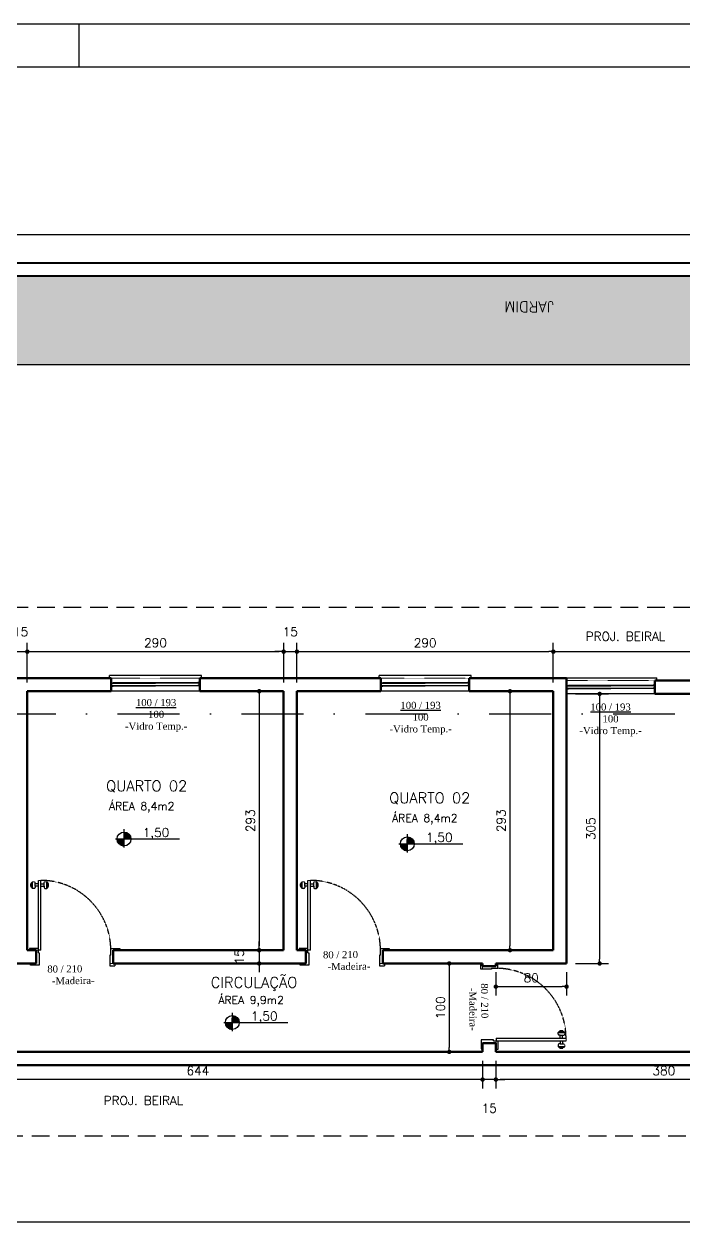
# Model space of a CAD drawing. Header units: inches. Extents: x 580771 to 691655, y 7719261 to 7829530.
# Drawn here: x 687869 to 688615, y 7727146 to 7728501 of the extents above; entities that cross this region are included whole.
import ezdxf

# ---------------------------------------------------------------- set-up
doc = ezdxf.new("R2010")
doc.units = ezdxf.units.IN
doc.header["$MEASUREMENT"] = 0
doc.header["$PDMODE"] = 2
for name, pattern in [('DASHDOTX2', [2, 1, -0.5, 0, -0.5]), ('DASHED2', [0.375, 0.25, -0.125]), ('HIDDEN', [0.375, 0.25, -0.125])]:
    doc.linetypes.add(name, pattern=pattern)
for name, color, linetype in [('02', 2, 'Continuous'), ('04', 4, 'Continuous'), ('ACESSORIOS', 2, 'Continuous'), ('COZINHA', 2, 'Continuous'), ('Hachuria - Moveis', 1, 'Continuous'), ('Layer1', 1, 'Continuous'), ('Layer3', 3, 'Continuous'), ('NIVEL', 2, 'Continuous'), ('P02', 2, 'Continuous'), ('Piso', 55, 'Continuous'), ('PORTAS', 3, 'Continuous'), ('Portas-Cotas', 2, 'Continuous'), ('Portas-Projeção', 55, 'HIDDEN')]:
    doc.layers.add(name, color=color, linetype=linetype)
for name, color, linetype, lineweight in [('Hachura', 1, 'Continuous', 9), ('Moveis', 1, 'Continuous', 9), ('Parede Baixa', 5, 'Continuous', 50), ('Parede Corte', 4, 'Continuous', 40), ('Portas - Janelas', 2, 'Continuous', 20), ('Projeção Janela', 15, 'HIDDEN', 9)]:
    doc.layers.add(name, color=color, linetype=linetype, lineweight=lineweight)
doc.styles.add('R80E50', font='romans.shx', dxfattribs={"height": 10})
doc.styles.add('ROMANS', font='romans', dxfattribs={"height": 0.2})
doc.styles.add('Valéria', font='romantic.ttf', dxfattribs={"height": 10})
doc.dimstyles.new('ARQ50', dxfattribs={"dimscale": 50, "dimtxt": 10, "dimasz": 0.1, "dimexe": 0.2, "dimexo": 0.2, "dimgap": 0.1, "dimtad": 1, "dimdec": 0, "dimzin": 12, "dimdsep": 46, "dimtxsty": 'R80E50', "dimblk1": 'DOT', "dimblk2": 'DOT', "dimsah": 1, "dimcen": 0.4, "dimclrd": 15, "dimclre": 15, "dimclrt": 3, "dimadec": 0, "dimazin": 0, "dimtfac": 1, "dimtdec": 0, "dimtmove": 2, "dimatfit": 3, "dimldrblk": 'DOT', "dimfxl": 0.2, "dimtolj": 1, "dimtzin": 12, "dimarcsym": 0})

# ---------------------------------------------------------------- blocks, each defined once
blk = doc.blocks.new('A0')
at = {"color": 0}
blk.add_lwpolyline([(2.5, 1), (2.5, 83.1), (117.9, 83.1), (117.9, 1)], close=True, dxfattribs=at)
at = {"layer": 'P02'}
blk.add_lwpolyline([(0, 0), (0, 84.1), (118.9, 84.1), (118.9, 0)], close=True, dxfattribs=at)
blk.add_lwpolyline([(44.9, 84.1), (44.9, 83.1)], dxfattribs=at)
blk = doc.blocks.new('_DOT')
at = {"color": 0, "linetype": 'ByBlock'}
blk.add_line((-0.5, 0), (-1, 0), dxfattribs=at)
at = {"color": 0, "linetype": 'ByBlock', "const_width": 0.5}
blk.add_lwpolyline([(-0.25, 0, 1), (0.25, 0, 1)], format="xyb", close=True, dxfattribs=at)
blk = doc.blocks.new('*D136')
at = {"layer": 'Defpoints', "color": 0, "transparency": 16777216}
for p in [(687873.1, 7727791), (687858.1, 7727746.2), (687873.1, 7727746.2)]:
    blk.add_point(p, dxfattribs=at)
at = {"layer": 'NIVEL', "color": 15, "lineweight": -2, "transparency": 16777216}
for p, q in [((687858.1, 7727756.2), (687858.1, 7727801)), ((687873.1, 7727756.2), (687873.1, 7727801)), ((687853.1, 7727791), (687848.1, 7727791)), ((687858.1, 7727791), (687873.1, 7727791)), ((687878.1, 7727791), (687883.1, 7727791))]:
    blk.add_line(p, q, dxfattribs=at)
at = {"layer": 'NIVEL', "color": 15, "lineweight": -2, "transparency": 16777216, "xscale": 5, "yscale": 5, "zscale": 5}
blk.add_blockref('_DOT', (687858.1, 7727791), dxfattribs=at)
at = {"layer": 'NIVEL', "color": 15, "lineweight": -2, "transparency": 16777216, "xscale": 5, "yscale": 5, "zscale": 5, "rotation": 180}
blk.add_blockref('_DOT', (687873.1, 7727791), dxfattribs=at)
at = {"layer": 'NIVEL', "color": 3, "transparency": 16777216, "insert": (687865.6, 7727813.5), "char_height": 10, "attachment_point": 5, "style": 'R80E50'}
blk.add_mtext('\\A1;15', dxfattribs=at)
blk = doc.blocks.new('*D137')
at = {"layer": 'Defpoints', "color": 0, "transparency": 16777216}
for p in [(688163.1, 7727791), (687873.1, 7727746.2), (688163.1, 7727746.2)]:
    blk.add_point(p, dxfattribs=at)
at = {"layer": 'NIVEL', "color": 15, "lineweight": -2, "transparency": 16777216}
for p, q in [((687873.1, 7727756.2), (687873.1, 7727801)), ((688163.1, 7727756.2), (688163.1, 7727801)), ((687878.1, 7727791), (688158.1, 7727791))]:
    blk.add_line(p, q, dxfattribs=at)
at = {"layer": 'NIVEL', "color": 15, "lineweight": -2, "transparency": 16777216, "xscale": 5, "yscale": 5, "zscale": 5, "rotation": 180}
blk.add_blockref('_DOT', (687873.1, 7727791), dxfattribs=at)
at = {"layer": 'NIVEL', "color": 15, "lineweight": -2, "transparency": 16777216, "xscale": 5, "yscale": 5, "zscale": 5}
blk.add_blockref('_DOT', (688163.1, 7727791), dxfattribs=at)
at = {"layer": 'NIVEL', "color": 3, "transparency": 16777216, "insert": (688018.1, 7727801), "char_height": 10, "attachment_point": 5, "style": 'R80E50'}
blk.add_mtext('\\A1;290', dxfattribs=at)
blk = doc.blocks.new('*D138')
at = {"layer": 'Defpoints', "color": 0, "transparency": 16777216}
for p in [(688178.1, 7727791), (688163.1, 7727746.2), (688178.1, 7727746.2)]:
    blk.add_point(p, dxfattribs=at)
at = {"layer": 'NIVEL', "color": 15, "lineweight": -2, "transparency": 16777216}
for p, q in [((688163.1, 7727756.2), (688163.1, 7727801)), ((688178.1, 7727756.2), (688178.1, 7727801)), ((688158.1, 7727791), (688153.1, 7727791)), ((688163.1, 7727791), (688178.1, 7727791)), ((688183.1, 7727791), (688188.1, 7727791))]:
    blk.add_line(p, q, dxfattribs=at)
at = {"layer": 'NIVEL', "color": 15, "lineweight": -2, "transparency": 16777216, "xscale": 5, "yscale": 5, "zscale": 5}
blk.add_blockref('_DOT', (688163.1, 7727791), dxfattribs=at)
at = {"layer": 'NIVEL', "color": 15, "lineweight": -2, "transparency": 16777216, "xscale": 5, "yscale": 5, "zscale": 5, "rotation": 180}
blk.add_blockref('_DOT', (688178.1, 7727791), dxfattribs=at)
at = {"layer": 'NIVEL', "color": 3, "transparency": 16777216, "insert": (688170.6, 7727813.5), "char_height": 10, "attachment_point": 5, "style": 'R80E50'}
blk.add_mtext('\\A1;15', dxfattribs=at)
blk = doc.blocks.new('*D139')
at = {"layer": 'Defpoints', "color": 0, "transparency": 16777216}
for p in [(688468.1, 7727791), (688178.1, 7727746.2), (688468.1, 7727746.2)]:
    blk.add_point(p, dxfattribs=at)
at = {"layer": 'NIVEL', "color": 15, "lineweight": -2, "transparency": 16777216}
for p, q in [((688178.1, 7727756.2), (688178.1, 7727801)), ((688468.1, 7727756.2), (688468.1, 7727801)), ((688183.1, 7727791), (688463.1, 7727791))]:
    blk.add_line(p, q, dxfattribs=at)
at = {"layer": 'NIVEL', "color": 15, "lineweight": -2, "transparency": 16777216, "xscale": 5, "yscale": 5, "zscale": 5, "rotation": 180}
blk.add_blockref('_DOT', (688178.1, 7727791), dxfattribs=at)
at = {"layer": 'NIVEL', "color": 15, "lineweight": -2, "transparency": 16777216, "xscale": 5, "yscale": 5, "zscale": 5}
blk.add_blockref('_DOT', (688468.1, 7727791), dxfattribs=at)
at = {"layer": 'NIVEL', "color": 3, "transparency": 16777216, "insert": (688323.1, 7727801), "char_height": 10, "attachment_point": 5, "style": 'R80E50'}
blk.add_mtext('\\A1;290', dxfattribs=at)
blk = doc.blocks.new('*D140')
at = {"layer": 'Defpoints', "color": 0, "transparency": 16777216}
for p in [(688838.1, 7727791), (688468.1, 7727746.2), (688838.1, 7727743.2)]:
    blk.add_point(p, dxfattribs=at)
at = {"layer": 'NIVEL', "color": 15, "lineweight": -2, "transparency": 16777216}
for p, q in [((688468.1, 7727756.2), (688468.1, 7727801)), ((688838.1, 7727753.2), (688838.1, 7727801)), ((688473.1, 7727791), (688833.1, 7727791))]:
    blk.add_line(p, q, dxfattribs=at)
at = {"layer": 'NIVEL', "color": 15, "lineweight": -2, "transparency": 16777216, "xscale": 5, "yscale": 5, "zscale": 5, "rotation": 180}
blk.add_blockref('_DOT', (688468.1, 7727791), dxfattribs=at)
at = {"layer": 'NIVEL', "color": 15, "lineweight": -2, "transparency": 16777216, "xscale": 5, "yscale": 5, "zscale": 5}
blk.add_blockref('_DOT', (688838.1, 7727791), dxfattribs=at)
at = {"layer": 'NIVEL', "color": 3, "transparency": 16777216, "insert": (688653.1, 7727801), "char_height": 10, "attachment_point": 5, "style": 'R80E50'}
blk.add_mtext('\\A1;370', dxfattribs=at)
blk = doc.blocks.new('*D153')
at = {"layer": 'Defpoints', "color": 0, "transparency": 16777216}
for p in [(688403.1, 7727338.2), (688783.1, 7727338.2), (688403.1, 7727306.9)]:
    blk.add_point(p, dxfattribs=at)
at = {"layer": 'NIVEL', "color": 15, "lineweight": -2, "transparency": 16777216}
for p, q in [((688403.1, 7727328.2), (688403.1, 7727296.9)), ((688783.1, 7727328.2), (688783.1, 7727296.9)), ((688778.1, 7727306.9), (688408.1, 7727306.9))]:
    blk.add_line(p, q, dxfattribs=at)
at = {"layer": 'NIVEL', "color": 15, "lineweight": -2, "transparency": 16777216, "xscale": 5, "yscale": 5, "zscale": 5, "rotation": 180}
blk.add_blockref('_DOT', (688403.1, 7727306.9), dxfattribs=at)
at = {"layer": 'NIVEL', "color": 15, "lineweight": -2, "transparency": 16777216, "xscale": 5, "yscale": 5, "zscale": 5}
blk.add_blockref('_DOT', (688783.1, 7727306.9), dxfattribs=at)
at = {"layer": 'NIVEL', "color": 3, "transparency": 16777216, "insert": (688593.1, 7727316.9), "char_height": 10, "attachment_point": 5, "style": 'R80E50'}
blk.add_mtext('\\A1;380', dxfattribs=at)
blk = doc.blocks.new('*D154')
at = {"layer": 'Defpoints', "color": 0, "transparency": 16777216}
for p in [(688388.1, 7727338.2), (688403.1, 7727338.2), (688388.1, 7727306.9)]:
    blk.add_point(p, dxfattribs=at)
at = {"layer": 'NIVEL', "color": 15, "lineweight": -2, "transparency": 16777216}
for p, q in [((688388.1, 7727328.2), (688388.1, 7727296.9)), ((688403.1, 7727328.2), (688403.1, 7727296.9)), ((688383.1, 7727306.9), (688378.1, 7727306.9)), ((688403.1, 7727306.9), (688388.1, 7727306.9)), ((688408.1, 7727306.9), (688413.1, 7727306.9))]:
    blk.add_line(p, q, dxfattribs=at)
at = {"layer": 'NIVEL', "color": 15, "lineweight": -2, "transparency": 16777216, "xscale": 5, "yscale": 5, "zscale": 5}
blk.add_blockref('_DOT', (688388.1, 7727306.9), dxfattribs=at)
at = {"layer": 'NIVEL', "color": 15, "lineweight": -2, "transparency": 16777216, "xscale": 5, "yscale": 5, "zscale": 5, "rotation": 180}
blk.add_blockref('_DOT', (688403.1, 7727306.9), dxfattribs=at)
at = {"layer": 'NIVEL', "color": 3, "transparency": 16777216, "insert": (688395.6, 7727274.4), "char_height": 10, "attachment_point": 5, "style": 'R80E50'}
blk.add_mtext('\\A1;15', dxfattribs=at)
blk = doc.blocks.new('*D155')
at = {"layer": 'Defpoints', "color": 0, "transparency": 16777216}
for p in [(687744.1, 7727338.2), (688388.1, 7727338.2), (687744.1, 7727306.9)]:
    blk.add_point(p, dxfattribs=at)
at = {"layer": 'NIVEL', "color": 15, "lineweight": -2, "transparency": 16777216}
for p, q in [((687744.1, 7727328.2), (687744.1, 7727296.9)), ((688388.1, 7727328.2), (688388.1, 7727296.9)), ((688383.1, 7727306.9), (687749.1, 7727306.9))]:
    blk.add_line(p, q, dxfattribs=at)
at = {"layer": 'NIVEL', "color": 15, "lineweight": -2, "transparency": 16777216, "xscale": 5, "yscale": 5, "zscale": 5, "rotation": 180}
blk.add_blockref('_DOT', (687744.1, 7727306.9), dxfattribs=at)
at = {"layer": 'NIVEL', "color": 15, "lineweight": -2, "transparency": 16777216, "xscale": 5, "yscale": 5, "zscale": 5}
blk.add_blockref('_DOT', (688388.1, 7727306.9), dxfattribs=at)
at = {"layer": 'NIVEL', "color": 3, "transparency": 16777216, "insert": (688066.1, 7727316.9), "char_height": 10, "attachment_point": 5, "style": 'R80E50'}
blk.add_mtext('\\A1;644', dxfattribs=at)
blk = doc.blocks.new('*D179')
at = {"layer": 'Defpoints', "color": 0, "transparency": 16777216}
for p in [(688163.1, 7727746.2), (688135.4, 7727453.2), (688135.4, 7727453.2)]:
    blk.add_point(p, dxfattribs=at)
at = {"layer": 'NIVEL', "color": 15, "lineweight": -2, "transparency": 16777216}
for p, q in [((688153.1, 7727746.2), (688125.4, 7727746.2)), ((688135.4, 7727741.2), (688135.4, 7727458.2)), ((688145.4, 7727453.2), (688145.4, 7727453.2))]:
    blk.add_line(p, q, dxfattribs=at)
at = {"layer": 'NIVEL', "color": 15, "lineweight": -2, "transparency": 16777216, "xscale": 5, "yscale": 5, "zscale": 5}
for p, rotation in [((688135.4, 7727746.2), 90), ((688135.4, 7727453.2), 270)]:
    blk.add_blockref('_DOT', p, dxfattribs=dict(at, rotation=rotation))
at = {"layer": 'NIVEL', "color": 3, "transparency": 16777216, "insert": (688125.4, 7727599.7), "char_height": 10, "attachment_point": 5, "rotation": 90, "style": 'R80E50'}
blk.add_mtext('\\A1;293', dxfattribs=at)
blk = doc.blocks.new('*D180')
at = {"layer": 'Defpoints', "color": 0, "transparency": 16777216}
for p in [(688163.1, 7727453.2), (688135.4, 7727438.2), (688188.1, 7727438.2)]:
    blk.add_point(p, dxfattribs=at)
at = {"layer": 'NIVEL', "color": 15, "lineweight": -2, "transparency": 16777216}
for p, q in [((688153.1, 7727453.2), (688125.4, 7727453.2)), ((688135.4, 7727458.2), (688135.4, 7727463.2)), ((688135.4, 7727453.2), (688135.4, 7727438.2)), ((688178.1, 7727438.2), (688125.4, 7727438.2)), ((688135.4, 7727433.2), (688135.4, 7727428.2))]:
    blk.add_line(p, q, dxfattribs=at)
at = {"layer": 'NIVEL', "color": 15, "lineweight": -2, "transparency": 16777216, "xscale": 5, "yscale": 5, "zscale": 5}
for p, rotation in [((688135.4, 7727453.2), 270), ((688135.4, 7727438.2), 90)]:
    blk.add_blockref('_DOT', p, dxfattribs=dict(at, rotation=rotation))
at = {"layer": 'NIVEL', "color": 3, "transparency": 16777216, "insert": (688112.9, 7727445.7), "char_height": 10, "attachment_point": 5, "rotation": 90, "style": 'R80E50'}
blk.add_mtext('\\A1;15', dxfattribs=at)
blk = doc.blocks.new('*D182')
at = {"layer": 'Defpoints', "color": 0, "transparency": 16777216}
for p in [(688468.1, 7727746.2), (688419.1, 7727453.2), (688468.1, 7727453.2)]:
    blk.add_point(p, dxfattribs=at)
at = {"layer": 'NIVEL', "color": 15, "lineweight": -2, "transparency": 16777216}
for p, q in [((688458.1, 7727746.2), (688409.1, 7727746.2)), ((688419.1, 7727741.2), (688419.1, 7727458.2)), ((688458.1, 7727453.2), (688409.1, 7727453.2))]:
    blk.add_line(p, q, dxfattribs=at)
at = {"layer": 'NIVEL', "color": 15, "lineweight": -2, "transparency": 16777216, "xscale": 5, "yscale": 5, "zscale": 5}
for p, rotation in [((688419.1, 7727746.2), 90), ((688419.1, 7727453.2), 270)]:
    blk.add_blockref('_DOT', p, dxfattribs=dict(at, rotation=rotation))
at = {"layer": 'NIVEL', "color": 3, "transparency": 16777216, "insert": (688409.1, 7727599.7), "char_height": 10, "attachment_point": 5, "rotation": 90, "style": 'R80E50'}
blk.add_mtext('\\A1;293', dxfattribs=at)
blk = doc.blocks.new('*D183')
at = {"layer": 'Defpoints', "color": 0, "transparency": 16777216}
for p in [(688388.1, 7727438.2), (688350.4, 7727338.2), (688388.1, 7727338.2)]:
    blk.add_point(p, dxfattribs=at)
at = {"layer": 'NIVEL', "color": 15, "lineweight": -2, "transparency": 16777216}
for p, q in [((688378.1, 7727438.2), (688340.4, 7727438.2)), ((688350.4, 7727433.2), (688350.4, 7727343.2)), ((688378.1, 7727338.2), (688340.4, 7727338.2))]:
    blk.add_line(p, q, dxfattribs=at)
at = {"layer": 'NIVEL', "color": 15, "lineweight": -2, "transparency": 16777216, "xscale": 5, "yscale": 5, "zscale": 5}
for p, rotation in [((688350.4, 7727438.2), 90), ((688350.4, 7727338.2), 270)]:
    blk.add_blockref('_DOT', p, dxfattribs=dict(at, rotation=rotation))
at = {"layer": 'NIVEL', "color": 3, "transparency": 16777216, "insert": (688340.4, 7727388.2), "char_height": 10, "attachment_point": 5, "rotation": 90, "style": 'R80E50'}
blk.add_mtext('\\A1;100', dxfattribs=at)
blk = doc.blocks.new('*D184')
at = {"layer": 'Defpoints', "color": 0, "transparency": 16777216}
for p in [(688403.1, 7727438.2), (688483.1, 7727438.2), (688483.1, 7727412)]:
    blk.add_point(p, dxfattribs=at)
at = {"layer": 'NIVEL', "color": 15, "lineweight": -2, "transparency": 16777216}
for p, q in [((688403.1, 7727428.2), (688403.1, 7727402)), ((688483.1, 7727428.2), (688483.1, 7727402)), ((688408.1, 7727412), (688478.1, 7727412))]:
    blk.add_line(p, q, dxfattribs=at)
at = {"layer": 'NIVEL', "color": 15, "lineweight": -2, "transparency": 16777216, "xscale": 5, "yscale": 5, "zscale": 5, "rotation": 180}
blk.add_blockref('_DOT', (688403.1, 7727412), dxfattribs=at)
at = {"layer": 'NIVEL', "color": 15, "lineweight": -2, "transparency": 16777216, "xscale": 5, "yscale": 5, "zscale": 5}
blk.add_blockref('_DOT', (688483.1, 7727412), dxfattribs=at)
at = {"layer": 'NIVEL', "color": 3, "transparency": 16777216, "insert": (688443.1, 7727422), "char_height": 10, "attachment_point": 5, "style": 'R80E50'}
blk.add_mtext('\\A1;80', dxfattribs=at)
blk = doc.blocks.new('*D185')
at = {"layer": 'Defpoints', "color": 0, "transparency": 16777216}
for p in [(688483.1, 7727743.2), (688483.1, 7727438.2), (688520.5, 7727438.2)]:
    blk.add_point(p, dxfattribs=at)
at = {"layer": 'NIVEL', "color": 15, "lineweight": -2, "transparency": 16777216}
for p, q in [((688493.1, 7727743.2), (688530.5, 7727743.2)), ((688520.5, 7727738.2), (688520.5, 7727443.2)), ((688493.1, 7727438.2), (688530.5, 7727438.2))]:
    blk.add_line(p, q, dxfattribs=at)
at = {"layer": 'NIVEL', "color": 15, "lineweight": -2, "transparency": 16777216, "xscale": 5, "yscale": 5, "zscale": 5}
for p, rotation in [((688520.5, 7727743.2), 90), ((688520.5, 7727438.2), 270)]:
    blk.add_blockref('_DOT', p, dxfattribs=dict(at, rotation=rotation))
at = {"layer": 'NIVEL', "color": 3, "transparency": 16777216, "insert": (688510.5, 7727590.7), "char_height": 10, "attachment_point": 5, "rotation": 90, "style": 'R80E50'}
blk.add_mtext('\\A1;305', dxfattribs=at)
blk = doc.blocks.new('*D212')
at = {"layer": 'Defpoints', "color": 0, "transparency": 16777216}
for p in [(689193.1, 7728263), (686193.1, 7728230.7), (689193.1, 7728230.7)]:
    blk.add_point(p, dxfattribs=at)
at = {"layer": 'NIVEL', "color": 15, "lineweight": -2, "transparency": 16777216}
for p, q in [((686193.1, 7728240.7), (686193.1, 7728273)), ((689193.1, 7728240.7), (689193.1, 7728273)), ((686198.1, 7728263), (689188.1, 7728263))]:
    blk.add_line(p, q, dxfattribs=at)
at = {"layer": 'NIVEL', "color": 15, "lineweight": -2, "transparency": 16777216, "xscale": 5, "yscale": 5, "zscale": 5, "rotation": 180}
blk.add_blockref('_DOT', (686193.1, 7728263), dxfattribs=at)
at = {"layer": 'NIVEL', "color": 15, "lineweight": -2, "transparency": 16777216, "xscale": 5, "yscale": 5, "zscale": 5}
blk.add_blockref('_DOT', (689193.1, 7728263), dxfattribs=at)
at = {"layer": 'NIVEL', "color": 3, "transparency": 16777216, "insert": (687693.1, 7728273), "char_height": 10, "attachment_point": 5, "style": 'R80E50'}
blk.add_mtext('\\A1;3000', dxfattribs=at)
blk = doc.blocks.new('*X220')
at = {"color": 0}
for p, q in [((-1695, 3880), (-1692, 3880)), ((-1692, 3876), (-1692, 3880.7)), ((-1691, 3876), (-1691, 3880.7)), ((-1690, 3876), (-1690, 3880.7)), ((-1689, 3876), (-1689, 3880.7)), ((-1688, 3876), (-1688, 3880.7)), ((-1687, 3876), (-1687, 3880.7)), ((-1686, 3876), (-1686, 3880.7)), ((-1686, 3880), (-1683, 3880)), ((-1683, 3892), (-1680, 3892)), ((-1683, 3891), (-1680, 3891)), ((-1683, 3890), (-1680, 3890)), ((-1683, 3889), (-1680, 3889)), ((-1683, 3882), (-1683, 3888)), ((-1683, 3888), (-1680, 3888)), ((-1683, 3882), (-1680, 3882)), ((-1683, 3881), (-1680, 3881)), ((-1682, 3882), (-1682, 3888)), ((-1681, 3882), (-1681, 3888)), ((-1680, 3888), (-1680, 3892.3)), ((-1680, 3882), (-1680, 3888)), ((-1680, 3888), (-1674, 3888)), ((-1680, 3887), (-1674, 3887)), ((-1680, 3886), (-1674, 3886)), ((-1680, 3885), (-1674, 3885)), ((-1680, 3884), (-1674, 3884)), ((-1680, 3883), (-1674, 3883)), ((-1680, 3880.7), (-1680, 3882)), ((-1680, 3882), (-1674, 3882)), ((-1679, 3888), (-1679, 3892)), ((-1679, 3880.7), (-1679, 3882)), ((-1678, 3888), (-1678, 3891.6)), ((-1678, 3880.7), (-1678, 3882)), ((-1677, 3888), (-1677, 3891.1)), ((-1677, 3880.7), (-1677, 3882)), ((-1676, 3888), (-1676, 3890.4)), ((-1676, 3880.7), (-1676, 3882)), ((-1675, 3888), (-1675, 3889.6)), ((-1675, 3880.7), (-1675, 3882)), ((-1674, 3888), (-1674, 3888.6)), ((-1674, 3882), (-1674, 3888)), ((-1674, 3888), (-1673.5, 3888)), ((-1674, 3880.7), (-1674, 3882)), ((-1674, 3882), (-1671.1, 3882)), ((-1674, 3881), (-1671.1, 3881)), ((-1673, 3882), (-1673, 3887.2)), ((-1672, 3882), (-1672, 3885.4)), ((-1694.9, 3879), (-1692, 3879)), ((-1694.7, 3878), (-1692, 3878)), ((-1694.5, 3877), (-1692, 3877)), ((-1694.1, 3876), (-1692, 3876)), ((-1694, 3875.8), (-1694, 3876)), ((-1693, 3874), (-1693, 3876)), ((-1692, 3872.7), (-1692, 3876)), ((-1692, 3876), (-1686, 3876)), ((-1692, 3875), (-1686, 3875)), ((-1692, 3874), (-1686, 3874)), ((-1692, 3873), (-1686, 3873)), ((-1691.3, 3872), (-1686, 3872)), ((-1690.1, 3871), (-1686, 3871)), ((-1688.5, 3870), (-1686, 3870)), ((-1688, 3869.8), (-1688, 3870)), ((-1687, 3869.4), (-1687, 3870)), ((-1686, 3879), (-1683, 3879)), ((-1686, 3878), (-1683, 3878)), ((-1686, 3877), (-1683, 3877)), ((-1686, 3870), (-1686, 3876)), ((-1686, 3876), (-1683, 3876)), ((-1686, 3869.1), (-1686, 3870)), ((-1686, 3870), (-1683, 3870)), ((-1685.8, 3869), (-1683, 3869)), ((-1685, 3870), (-1685, 3876)), ((-1684, 3870), (-1684, 3876))]:
    blk.add_line(p, q, dxfattribs=at)
blk = doc.blocks.new('*X221')
at = {"color": 0}
for p, q in [((-1695, 3880), (-1692, 3880)), ((-1692, 3876), (-1692, 3880.7)), ((-1691, 3876), (-1691, 3880.7)), ((-1690, 3876), (-1690, 3880.7)), ((-1689, 3876), (-1689, 3880.7)), ((-1688, 3876), (-1688, 3880.7)), ((-1687, 3876), (-1687, 3880.7)), ((-1686, 3876), (-1686, 3880.7)), ((-1686, 3880), (-1683, 3880)), ((-1683, 3892), (-1680, 3892)), ((-1683, 3891), (-1680, 3891)), ((-1683, 3890), (-1680, 3890)), ((-1683, 3889), (-1680, 3889)), ((-1683, 3882), (-1683, 3888)), ((-1683, 3888), (-1680, 3888)), ((-1683, 3882), (-1680, 3882)), ((-1683, 3881), (-1680, 3881)), ((-1682, 3882), (-1682, 3888)), ((-1681, 3882), (-1681, 3888)), ((-1680, 3888), (-1680, 3892.3)), ((-1680, 3882), (-1680, 3888)), ((-1680, 3888), (-1674, 3888)), ((-1680, 3887), (-1674, 3887)), ((-1680, 3886), (-1674, 3886)), ((-1680, 3885), (-1674, 3885)), ((-1680, 3884), (-1674, 3884)), ((-1680, 3883), (-1674, 3883)), ((-1680, 3880.7), (-1680, 3882)), ((-1680, 3882), (-1674, 3882)), ((-1679, 3888), (-1679, 3892)), ((-1679, 3880.7), (-1679, 3882)), ((-1678, 3888), (-1678, 3891.6)), ((-1678, 3880.7), (-1678, 3882)), ((-1677, 3888), (-1677, 3891.1)), ((-1677, 3880.7), (-1677, 3882)), ((-1676, 3888), (-1676, 3890.4)), ((-1676, 3880.7), (-1676, 3882)), ((-1675, 3888), (-1675, 3889.6)), ((-1675, 3880.7), (-1675, 3882)), ((-1674, 3888), (-1674, 3888.6)), ((-1674, 3882), (-1674, 3888)), ((-1674, 3888), (-1673.5, 3888)), ((-1674, 3880.7), (-1674, 3882)), ((-1674, 3882), (-1671.1, 3882)), ((-1674, 3881), (-1671.1, 3881)), ((-1673, 3882), (-1673, 3887.2)), ((-1672, 3882), (-1672, 3885.4)), ((-1694.9, 3879), (-1692, 3879)), ((-1694.7, 3878), (-1692, 3878)), ((-1694.5, 3877), (-1692, 3877)), ((-1694.1, 3876), (-1692, 3876)), ((-1694, 3875.8), (-1694, 3876)), ((-1693, 3874), (-1693, 3876)), ((-1692, 3872.7), (-1692, 3876)), ((-1692, 3876), (-1686, 3876)), ((-1692, 3875), (-1686, 3875)), ((-1692, 3874), (-1686, 3874)), ((-1692, 3873), (-1686, 3873)), ((-1691.3, 3872), (-1686, 3872)), ((-1690.1, 3871), (-1686, 3871)), ((-1688.5, 3870), (-1686, 3870)), ((-1688, 3869.8), (-1688, 3870)), ((-1687, 3869.4), (-1687, 3870)), ((-1686, 3879), (-1683, 3879)), ((-1686, 3878), (-1683, 3878)), ((-1686, 3877), (-1683, 3877)), ((-1686, 3870), (-1686, 3876)), ((-1686, 3876), (-1683, 3876)), ((-1686, 3869.1), (-1686, 3870)), ((-1686, 3870), (-1683, 3870)), ((-1685.8, 3869), (-1683, 3869)), ((-1685, 3870), (-1685, 3876)), ((-1684, 3870), (-1684, 3876))]:
    blk.add_line(p, q, dxfattribs=at)
blk = doc.blocks.new('*X222')
at = {"color": 0}
for p, q in [((-1695, 3880), (-1692, 3880)), ((-1692, 3876), (-1692, 3880.7)), ((-1691, 3876), (-1691, 3880.7)), ((-1690, 3876), (-1690, 3880.7)), ((-1689, 3876), (-1689, 3880.7)), ((-1688, 3876), (-1688, 3880.7)), ((-1687, 3876), (-1687, 3880.7)), ((-1686, 3876), (-1686, 3880.7)), ((-1686, 3880), (-1683, 3880)), ((-1683, 3892), (-1680, 3892)), ((-1683, 3891), (-1680, 3891)), ((-1683, 3890), (-1680, 3890)), ((-1683, 3889), (-1680, 3889)), ((-1683, 3882), (-1683, 3888)), ((-1683, 3888), (-1680, 3888)), ((-1683, 3882), (-1680, 3882)), ((-1683, 3881), (-1680, 3881)), ((-1682, 3882), (-1682, 3888)), ((-1681, 3882), (-1681, 3888)), ((-1680, 3888), (-1680, 3892.3)), ((-1680, 3882), (-1680, 3888)), ((-1680, 3888), (-1674, 3888)), ((-1680, 3887), (-1674, 3887)), ((-1680, 3886), (-1674, 3886)), ((-1680, 3885), (-1674, 3885)), ((-1680, 3884), (-1674, 3884)), ((-1680, 3883), (-1674, 3883)), ((-1680, 3880.7), (-1680, 3882)), ((-1680, 3882), (-1674, 3882)), ((-1679, 3888), (-1679, 3892)), ((-1679, 3880.7), (-1679, 3882)), ((-1678, 3888), (-1678, 3891.6)), ((-1678, 3880.7), (-1678, 3882)), ((-1677, 3888), (-1677, 3891.1)), ((-1677, 3880.7), (-1677, 3882)), ((-1676, 3888), (-1676, 3890.4)), ((-1676, 3880.7), (-1676, 3882)), ((-1675, 3888), (-1675, 3889.6)), ((-1675, 3880.7), (-1675, 3882)), ((-1674, 3888), (-1674, 3888.6)), ((-1674, 3882), (-1674, 3888)), ((-1674, 3888), (-1673.5, 3888)), ((-1674, 3880.7), (-1674, 3882)), ((-1674, 3882), (-1671.1, 3882)), ((-1674, 3881), (-1671.1, 3881)), ((-1673, 3882), (-1673, 3887.2)), ((-1672, 3882), (-1672, 3885.4)), ((-1694.9, 3879), (-1692, 3879)), ((-1694.7, 3878), (-1692, 3878)), ((-1694.5, 3877), (-1692, 3877)), ((-1694.1, 3876), (-1692, 3876)), ((-1694, 3875.8), (-1694, 3876)), ((-1693, 3874), (-1693, 3876)), ((-1692, 3872.7), (-1692, 3876)), ((-1692, 3876), (-1686, 3876)), ((-1692, 3875), (-1686, 3875)), ((-1692, 3874), (-1686, 3874)), ((-1692, 3873), (-1686, 3873)), ((-1691.3, 3872), (-1686, 3872)), ((-1690.1, 3871), (-1686, 3871)), ((-1688.5, 3870), (-1686, 3870)), ((-1688, 3869.8), (-1688, 3870)), ((-1687, 3869.4), (-1687, 3870)), ((-1686, 3879), (-1683, 3879)), ((-1686, 3878), (-1683, 3878)), ((-1686, 3877), (-1683, 3877)), ((-1686, 3870), (-1686, 3876)), ((-1686, 3876), (-1683, 3876)), ((-1686, 3869.1), (-1686, 3870)), ((-1686, 3870), (-1683, 3870)), ((-1685.8, 3869), (-1683, 3869)), ((-1685, 3870), (-1685, 3876)), ((-1684, 3870), (-1684, 3876))]:
    blk.add_line(p, q, dxfattribs=at)

msp = doc.modelspace()

# ---------------------------------------------------------------- hatches: boundary and pattern name
h = msp.add_hatch()
h.set_pattern_fill('GRASS2', color=74, scale=15, angle=-90, pattern_type=2)
h.set_pattern_definition([(270, (679624.844, 7812365.73), (15, -15), [2.25, -0.45, 0.6, -0.45, 2.25, -9]), (270, (679625.294, 7812366.48), (15, -15), [1.5, -1.125, 2.25, -1.125, 1.5, -7.5]), (270, (679631.294, 7812361.23), (15, -15), [1.875, -0.75, 1.875, -10.5]), (270, (679634.294, 7812368.73), (15, -15), [0.75, -1.5, 0.75, -12]), (360, (679634.294, 7812367.23), (15, 15), [1.35, -13.65]), (360, (679625.294, 7812362.73), (15, 15), [1.5, -13.5]), (360, (679631.294, 7812358.98), (15, 15), [1.5, -13.5]), (315, (679625.144, 7812360.78), (15, -1e-14), [1.5, -19.7132034]), (45, (679625.144, 7812364.68), (1e-14, 15), [1.5, -19.7132034]), (333.434949, (679625.2194, 7812361.2296), (15, -8e-10), [1.5, -32.0410197]), (345.9637565, (679625.2944, 7812361.9796), (15, -5e-10), [1.5, -60.3465844]), (345.9637565, (679631.2944, 7812358.2296), (15, -5e-10), [1.2, -60.6465844]), (345.9637565, (679634.2944, 7812366.9296), (15, -5e-10), [1.05, -60.7965844]), (14.0362435, (679625.2944, 7812363.4796), (15, 5e-10), [1.5, -60.3465844]), (14.0362435, (679631.2944, 7812359.7296), (15, 5e-10), [1.2, -60.6465844]), (14.0362435, (679634.2944, 7812367.5296), (15, 5e-10), [1.05, -60.7965844]), (26.565051, (679625.2194, 7812364.2296), (15, 6e-09), [1.5, -32.041002])])
h.paths.add_polyline_path([(686459.84, 7728138.734), (686461.612, 7728132.867)], flags=16)
h.paths.add_polyline_path([(689176.578, 7728215.671), (686206.614, 7728214.148), (686208.078, 7728115.671), (689178.078, 7728115.671)])

# ---------------------------------------------------------------- linework, layer by layer
at = {"color": 74}
for p, q in [((689078.078, 7728115.671), (686208.078, 7728115.671)), ((689078.078, 7727145.671), (686210.067, 7727145.671))]:
    msp.add_line(p, q, dxfattribs=at)
at = {"layer": '04', "linetype": 'DASHDOTX2', "ltscale": 70}
msp.add_line((685873.792, 7727720.834), (689501.258, 7727720.834), dxfattribs=at)
at = {"layer": 'ACESSORIOS'}
for p, q in [((688070.082, 7727764.171), (687966.078, 7727764.171)), ((687966.078, 7727761.171), (687966.078, 7727764.171)), ((688375.082, 7727764.171), (688271.078, 7727764.171)), ((688271.078, 7727761.171), (688271.078, 7727764.171)), ((688585.082, 7727761.171), (688483.078, 7727761.171)), ((688068.078, 7727746.171), (687968.078, 7727746.171)), ((688373.078, 7727746.171), (688273.078, 7727746.171)), ((688583.078, 7727743.171), (688483.078, 7727743.171)), ((687875.579, 7727455.207), (687875.579, 7727453.207)), ((688180.579, 7727455.207), (688180.579, 7727453.207)), ((687876.571, 7727436.171), (687876.571, 7727438.171)), ((688181.571, 7727436.171), (688181.571, 7727438.171)), ((688386.578, 7727341.756), (688388.078, 7727341.756)), ((688405.528, 7727340.741), (688403.528, 7727340.741))]:
    msp.add_line(p, q, dxfattribs=at)
at = {"layer": 'ACESSORIOS', "color": 2, "linetype": 'Continuous'}
for p, q in [((687885.579, 7727455.171), (687875.579, 7727455.171)), ((688190.579, 7727455.171), (688180.579, 7727455.171)), ((687886.579, 7727436.171), (687876.594, 7727436.171)), ((688191.579, 7727436.171), (688181.594, 7727436.171)), ((688386.493, 7727351.741), (688386.493, 7727341.756)), ((688405.493, 7727350.741), (688405.493, 7727340.741))]:
    msp.add_line(p, q, dxfattribs=at)
at = {"layer": 'COZINHA'}
for p, q in [((688070.078, 7727761.171), (688070.082, 7727764.171)), ((688375.078, 7727761.171), (688375.082, 7727764.171)), ((688585.078, 7727758.171), (688585.082, 7727761.201))]:
    msp.add_line(p, q, dxfattribs=at)
at = {"layer": 'Hachura'}
for p, q in [((687968.064, 7727755.671), (687970.097, 7727755.671)), ((687968.078, 7727751.671), (687970.097, 7727751.671)), ((688067.599, 7727755.211), (687968.597, 7727754.666)), ((687968.597, 7727752.171), (687968.597, 7727755.171)), ((687968.597, 7727755.171), (687970.097, 7727755.171)), ((688067.6, 7727753.211), (687968.597, 7727752.671)), ((687968.597, 7727752.171), (687970.097, 7727752.171)), ((688273.064, 7727755.671), (688275.097, 7727755.671)), ((688273.078, 7727751.671), (688275.097, 7727751.671)), ((688372.599, 7727755.211), (688273.597, 7727754.666)), ((688273.597, 7727752.171), (688273.597, 7727755.171)), ((688273.597, 7727755.171), (688275.097, 7727755.171)), ((688372.6, 7727753.211), (688273.597, 7727752.671)), ((688273.597, 7727752.171), (688275.097, 7727752.171)), ((688483.064, 7727752.671), (688485.097, 7727752.671)), ((688582.599, 7727752.21), (688483.597, 7727751.665)), ((688483.597, 7727749.171), (688483.597, 7727752.171)), ((688483.597, 7727752.171), (688485.097, 7727752.171)), ((688483.078, 7727748.671), (688485.097, 7727748.671)), ((688582.6, 7727750.211), (688483.597, 7727749.671)), ((688483.597, 7727749.171), (688485.097, 7727749.171))]:
    msp.add_line(p, q, dxfattribs=at)
at = {"layer": 'Hachuria - Moveis'}
for p, q in [((688068.078, 7727756.221), (688066.099, 7727756.22)), ((688067.599, 7727755.721), (688066.099, 7727755.72)), ((688067.6, 7727752.721), (688066.1, 7727752.72)), ((688068.078, 7727752.221), (688066.1, 7727752.22)), ((688067.6, 7727752.721), (688067.599, 7727755.721)), ((688373.078, 7727756.221), (688371.099, 7727756.22)), ((688372.599, 7727755.721), (688371.099, 7727755.72)), ((688372.6, 7727752.721), (688371.1, 7727752.72)), ((688373.078, 7727752.221), (688371.1, 7727752.22)), ((688372.6, 7727752.721), (688372.599, 7727755.721)), ((688583.078, 7727753.22), (688581.099, 7727753.22)), ((688582.599, 7727752.72), (688581.099, 7727752.72)), ((688582.6, 7727749.72), (688582.599, 7727752.72)), ((688582.6, 7727749.72), (688581.1, 7727749.72)), ((688583.078, 7727749.22), (688581.1, 7727749.22))]:
    msp.add_line(p, q, dxfattribs=at)
at = {"layer": 'Layer1', "linetype": 'DASHED2', "ltscale": 80}
for p, q in [((687824.078, 7727841.171), (689078.078, 7727841.171)), ((686588.078, 7727243.171), (689078.078, 7727243.171))]:
    msp.add_line(p, q, dxfattribs=at)
at = {"layer": 'Moveis'}
for p, q in [((687970.097, 7727755.671), (687970.097, 7727755.171)), ((687970.097, 7727752.171), (687970.097, 7727751.671)), ((688066.099, 7727756.22), (688066.099, 7727755.72)), ((688066.1, 7727752.72), (688066.1, 7727752.22)), ((688275.097, 7727755.671), (688275.097, 7727755.171)), ((688275.097, 7727752.171), (688275.097, 7727751.671)), ((688371.099, 7727756.22), (688371.099, 7727755.72)), ((688371.1, 7727752.72), (688371.1, 7727752.22)), ((688485.097, 7727752.671), (688485.097, 7727752.171)), ((688581.099, 7727753.22), (688581.099, 7727752.72)), ((688485.097, 7727749.171), (688485.097, 7727748.671)), ((688581.1, 7727749.72), (688581.1, 7727749.22))]:
    msp.add_line(p, q, dxfattribs=at)
at = {"layer": 'NIVEL', "color": 2, "linetype": 'Continuous'}
for p, q in [((687982.452, 7727590.123), (687982.452, 7727569.37)), ((688045.156, 7727578.845), (687972.817, 7727578.845)), ((688302.866, 7727584.627), (688302.866, 7727563.874)), ((688365.571, 7727573.35), (688293.231, 7727573.35)), ((688104.914, 7727382.45), (688104.914, 7727361.697)), ((688167.619, 7727371.173), (688095.279, 7727371.173))]:
    msp.add_line(p, q, dxfattribs=at)
for centre in [(687982.524, 7727579.065), (688302.938, 7727573.569), (688104.986, 7727371.392)]:
    msp.add_circle(centre, 7.84, dxfattribs=at)
at = {"layer": 'Parede Baixa'}
for p, q in [((687844.078, 7727761.171), (687968.078, 7727761.171)), ((687968.078, 7727761.171), (687968.078, 7727746.171)), ((688068.078, 7727761.171), (688273.078, 7727761.171)), ((688068.078, 7727761.171), (688068.078, 7727746.171)), ((688273.078, 7727761.171), (688273.078, 7727746.171)), ((688373.078, 7727761.171), (688483.078, 7727761.171)), ((688373.078, 7727761.171), (688373.078, 7727746.171)), ((688483.078, 7727761.171), (688483.078, 7727438.171)), ((688583.078, 7727758.171), (688853.078, 7727758.171)), ((688583.078, 7727758.171), (688583.078, 7727743.171)), ((687873.078, 7727746.171), (687968.078, 7727746.171)), ((687873.078, 7727746.171), (687873.078, 7727453.171)), ((688068.078, 7727746.171), (688163.078, 7727746.171)), ((688163.078, 7727746.171), (688163.078, 7727453.171)), ((688178.078, 7727746.171), (688273.078, 7727746.171)), ((688178.078, 7727746.171), (688178.078, 7727453.171)), ((688373.078, 7727746.171), (688468.078, 7727746.171)), ((688468.078, 7727746.171), (688468.078, 7727453.171)), ((688583.078, 7727743.171), (688838.078, 7727743.171)), ((687873.078, 7727453.171), (687883.078, 7727453.171)), ((687883.078, 7727453.171), (687883.078, 7727438.171)), ((687970.078, 7727453.171), (688163.078, 7727453.171)), ((687970.078, 7727453.171), (687970.078, 7727438.171)), ((688178.078, 7727453.171), (688188.078, 7727453.171)), ((688188.078, 7727453.171), (688188.078, 7727438.171)), ((688275.078, 7727453.171), (688468.078, 7727453.171)), ((688275.078, 7727453.171), (688275.078, 7727438.171)), ((687858.078, 7727438.171), (687883.078, 7727438.171)), ((687970.078, 7727438.171), (688188.078, 7727438.171)), ((688275.078, 7727438.171), (688388.078, 7727438.171)), ((688388.078, 7727438.171), (688388.078, 7727435.171)), ((688388.078, 7727435.171), (688403.078, 7727435.171)), ((688403.078, 7727438.171), (688483.078, 7727438.171)), ((688403.078, 7727438.171), (688403.078, 7727435.171)), ((688388.078, 7727348.171), (688403.078, 7727348.171)), ((688388.078, 7727348.171), (688388.078, 7727338.171)), ((688403.078, 7727348.171), (688403.078, 7727338.171)), ((687744.078, 7727338.171), (688388.078, 7727338.171)), ((688403.078, 7727338.171), (688783.078, 7727338.171)), ((686668.078, 7727323.171), (689028.078, 7727323.171))]:
    msp.add_line(p, q, dxfattribs=at)
at = {"layer": 'Parede Corte'}
for p, q in [((689193.078, 7728230.671), (686193.078, 7728230.671)), ((689178.078, 7728215.671), (686208.078, 7728215.671))]:
    msp.add_line(p, q, dxfattribs=at)
at = {"layer": 'Piso'}
for p, q in [((688066.099, 7727756.21), (687970.097, 7727755.671)), ((688066.099, 7727755.72), (687970.097, 7727755.171)), ((688066.1, 7727752.72), (687970.097, 7727752.171)), ((688066.1, 7727752.22), (687970.097, 7727751.671)), ((688371.099, 7727756.21), (688275.097, 7727755.671)), ((688371.099, 7727755.72), (688275.097, 7727755.171)), ((688371.1, 7727752.72), (688275.097, 7727752.171)), ((688371.1, 7727752.22), (688275.097, 7727751.671)), ((688581.099, 7727753.209), (688485.097, 7727752.671)), ((688581.099, 7727752.72), (688485.097, 7727752.171)), ((688581.1, 7727749.72), (688485.097, 7727749.171)), ((688581.1, 7727749.22), (688485.097, 7727748.671))]:
    msp.add_line(p, q, dxfattribs=at)
at = {"layer": 'PORTAS', "color": 2, "linetype": 'Continuous'}
for p, q in [((687877.079, 7727525.671), (687877.079, 7727528.171)), ((687877.579, 7727525.171), (687877.579, 7727528.671)), ((687877.933, 7727524.317), (687877.579, 7727525.171)), ((687879.079, 7727523.171), (687877.933, 7727524.317)), ((687879.011, 7727523.239), (687879.079, 7727523.307)), ((687881.079, 7727523.171), (687879.079, 7727523.171)), ((687882.079, 7727528.171), (687882.079, 7727529.671)), ((687885.579, 7727528.171), (687882.079, 7727528.171)), ((687882.079, 7727525.671), (687882.079, 7727528.171)), ((687882.079, 7727525.671), (687882.079, 7727524.171)), ((687885.579, 7727525.671), (687882.079, 7727525.671)), ((687885.579, 7727453.171), (687885.579, 7727532.171)), ((687888.579, 7727453.171), (687888.579, 7727532.171)), ((687888.579, 7727528.171), (687892.079, 7727528.171)), ((687888.579, 7727525.671), (687892.079, 7727525.671)), ((687892.079, 7727528.171), (687892.079, 7727529.671)), ((687892.079, 7727525.671), (687892.079, 7727528.171)), ((687892.079, 7727525.671), (687892.079, 7727524.171)), ((687893.079, 7727523.171), (687895.079, 7727523.171)), ((687895.079, 7727523.171), (687895.079, 7727530.671)), ((687895.079, 7727523.171), (687896.225, 7727524.317)), ((687896.225, 7727524.317), (687896.579, 7727525.171)), ((687896.579, 7727525.171), (687896.579, 7727528.671)), ((687897.079, 7727525.671), (687897.079, 7727528.171)), ((688182.079, 7727525.671), (688182.079, 7727528.171)), ((688182.579, 7727525.171), (688182.579, 7727528.671)), ((688182.933, 7727524.317), (688182.579, 7727525.171)), ((688184.079, 7727523.171), (688182.933, 7727524.317)), ((688184.011, 7727523.239), (688184.079, 7727523.307)), ((688186.079, 7727523.171), (688184.079, 7727523.171)), ((688187.079, 7727528.171), (688187.079, 7727529.671)), ((688190.579, 7727528.171), (688187.079, 7727528.171)), ((688187.079, 7727525.671), (688187.079, 7727528.171)), ((688187.079, 7727525.671), (688187.079, 7727524.171)), ((688190.579, 7727525.671), (688187.079, 7727525.671)), ((688190.579, 7727453.171), (688190.579, 7727532.171)), ((688193.579, 7727453.171), (688193.579, 7727532.171)), ((688193.579, 7727528.171), (688197.079, 7727528.171)), ((688193.579, 7727525.671), (688197.079, 7727525.671)), ((688197.079, 7727528.171), (688197.079, 7727529.671)), ((688197.079, 7727525.671), (688197.079, 7727528.171)), ((688197.079, 7727525.671), (688197.079, 7727524.171)), ((688198.079, 7727523.171), (688200.079, 7727523.171)), ((688200.079, 7727523.171), (688200.079, 7727530.671)), ((688200.079, 7727523.171), (688201.225, 7727524.317)), ((688201.225, 7727524.317), (688201.579, 7727525.171)), ((688201.579, 7727525.171), (688201.579, 7727528.671)), ((688202.079, 7727525.671), (688202.079, 7727528.171)), ((687885.579, 7727450.171), (687885.579, 7727455.171)), ((687888.579, 7727453.171), (687885.579, 7727453.171)), ((687967.581, 7727455.115), (687977.581, 7727455.115)), ((687967.581, 7727447.699), (687967.581, 7727455.115)), ((687977.581, 7727455.115), (687977.581, 7727453.171)), ((688190.579, 7727450.171), (688190.579, 7727455.171)), ((688193.579, 7727453.171), (688190.579, 7727453.171)), ((688272.581, 7727455.115), (688282.581, 7727455.115)), ((688272.581, 7727447.699), (688272.581, 7727455.115)), ((688282.581, 7727455.115), (688282.581, 7727453.171)), ((687885.579, 7727450.171), (687886.579, 7727450.171)), ((687886.579, 7727450.171), (687886.579, 7727436.171)), ((687966.579, 7727447.699), (687966.579, 7727435.666)), ((687967.581, 7727447.699), (687966.579, 7727447.699)), ((688190.579, 7727450.171), (688191.579, 7727450.171)), ((688191.579, 7727450.171), (688191.579, 7727436.171)), ((688271.579, 7727447.699), (688271.579, 7727435.666)), ((688272.581, 7727447.699), (688271.579, 7727447.699)), ((687966.579, 7727435.666), (687972.078, 7727435.666)), ((687972.078, 7727438.171), (687972.078, 7727435.666)), ((688271.579, 7727435.666), (688277.078, 7727435.666)), ((688277.078, 7727438.171), (688277.078, 7727435.666)), ((688385.988, 7727431.741), (688385.988, 7727438.171)), ((688398.021, 7727431.741), (688385.988, 7727431.741)), ((688398.021, 7727432.743), (688398.021, 7727431.741)), ((688398.021, 7727432.743), (688405.437, 7727432.743)), ((688405.437, 7727432.743), (688405.437, 7727438.171)), ((688473.493, 7727360.241), (688474.639, 7727361.388)), ((688473.493, 7727360.241), (688480.993, 7727360.241)), ((688473.493, 7727358.241), (688473.493, 7727360.241)), ((688474.639, 7727361.388), (688475.493, 7727361.741)), ((688475.493, 7727361.741), (688478.993, 7727361.741)), ((688475.993, 7727362.241), (688478.493, 7727362.241)), ((688400.493, 7727351.741), (688386.493, 7727351.741)), ((688400.493, 7727350.741), (688400.493, 7727351.741)), ((688400.493, 7727350.741), (688405.493, 7727350.741)), ((688403.493, 7727353.741), (688482.493, 7727353.741)), ((688403.493, 7727353.741), (688403.493, 7727350.741)), ((688403.493, 7727350.741), (688482.493, 7727350.741)), ((688473.493, 7727346.241), (688473.493, 7727344.241)), ((688475.993, 7727357.241), (688474.493, 7727357.241)), ((688475.993, 7727347.241), (688474.493, 7727347.241)), ((688475.993, 7727353.741), (688475.993, 7727357.241)), ((688475.993, 7727357.241), (688478.493, 7727357.241)), ((688475.993, 7727350.741), (688475.993, 7727347.241)), ((688475.993, 7727347.241), (688478.493, 7727347.241)), ((688478.493, 7727353.741), (688478.493, 7727357.241)), ((688478.493, 7727357.241), (688479.993, 7727357.241)), ((688478.493, 7727350.741), (688478.493, 7727347.241)), ((688478.493, 7727347.241), (688479.993, 7727347.241)), ((688473.493, 7727344.241), (688474.639, 7727343.095)), ((688473.561, 7727344.173), (688473.629, 7727344.241)), ((688474.639, 7727343.095), (688475.493, 7727342.741)), ((688475.493, 7727342.741), (688478.993, 7727342.741)), ((688475.993, 7727342.241), (688478.493, 7727342.241))]:
    msp.add_line(p, q, dxfattribs=at)
for centre, radius, start, end in [((687877.579, 7727528.171), 0.5, 90, 180), ((687877.579, 7727525.671), 0.5, 180, 270), ((687881.079, 7727524.171), 1, 270, 0), ((687893.079, 7727524.171), 1, 180, 270), ((687896.579, 7727528.171), 0.5, 0, 90), ((687896.579, 7727525.671), 0.5, 270, 0), ((688182.579, 7727528.171), 0.5, 90, 180), ((688182.579, 7727525.671), 0.5, 180, 270), ((688186.079, 7727524.171), 1, 270, 0), ((688198.079, 7727524.171), 1, 180, 270), ((688201.579, 7727528.171), 0.5, 0, 90), ((688201.579, 7727525.671), 0.5, 270, 0), ((688474.493, 7727358.241), 1, 180, 270), ((688475.993, 7727361.741), 0.5, 90, 180), ((688478.493, 7727361.741), 0.5, 0, 90), ((688474.493, 7727346.241), 1, 90, 180), ((688475.993, 7727342.741), 0.5, 180, 270), ((688478.493, 7727342.741), 0.5, 270, 0)]:
    msp.add_arc(centre, radius, start, end, dxfattribs=at)
at = {"layer": 'Portas - Janelas', "color": 2, "linetype": 'Continuous'}
for p, q in [((687877.933, 7727529.524), (687877.579, 7727528.671)), ((687878.079, 7727524.171), (687878.079, 7727529.671)), ((687879.079, 7727523.171), (687879.079, 7727530.671)), ((687896.079, 7727524.171), (687896.079, 7727529.671)), ((687896.225, 7727529.524), (687896.579, 7727528.671)), ((688182.933, 7727529.524), (688182.579, 7727528.671)), ((688183.079, 7727524.171), (688183.079, 7727529.671)), ((688184.079, 7727523.171), (688184.079, 7727530.671)), ((688201.079, 7727524.171), (688201.079, 7727529.671)), ((688201.225, 7727529.524), (688201.579, 7727528.671)), ((688474.493, 7727361.241), (688479.993, 7727361.241)), ((688479.846, 7727361.388), (688478.993, 7727361.741)), ((688473.493, 7727344.241), (688480.993, 7727344.241)), ((688474.493, 7727343.241), (688479.993, 7727343.241)), ((688479.846, 7727343.095), (688478.993, 7727342.741))]:
    msp.add_line(p, q, dxfattribs=at)
at = {"layer": 'Portas - Janelas'}
for p, q in [((687877.933, 7727529.524), (687878.079, 7727529.671)), ((687878.079, 7727529.671), (687879.079, 7727530.671)), ((687879.079, 7727530.671), (687881.159, 7727530.671)), ((687888.579, 7727532.171), (687885.579, 7727532.171)), ((687895.079, 7727530.671), (687892.949, 7727530.671)), ((687896.079, 7727529.671), (687895.079, 7727530.671)), ((687896.225, 7727529.524), (687896.079, 7727529.671)), ((688182.933, 7727529.524), (688183.079, 7727529.671)), ((688183.079, 7727529.671), (688184.079, 7727530.671)), ((688184.079, 7727530.671), (688186.159, 7727530.671)), ((688193.579, 7727532.171), (688190.579, 7727532.171)), ((688200.079, 7727530.671), (688197.949, 7727530.671)), ((688201.079, 7727529.671), (688200.079, 7727530.671)), ((688201.225, 7727529.524), (688201.079, 7727529.671)), ((687883.078, 7727453.171), (687885.579, 7727453.171)), ((688188.078, 7727453.171), (688190.579, 7727453.171)), ((687970.078, 7727438.171), (687966.647, 7727438.171)), ((688275.078, 7727438.171), (688271.647, 7727438.171)), ((688388.078, 7727435.171), (688388.078, 7727431.74)), ((688479.846, 7727361.388), (688479.993, 7727361.241)), ((688479.993, 7727361.241), (688480.993, 7727360.241)), ((688480.993, 7727360.241), (688480.993, 7727358.112)), ((688403.493, 7727348.24), (688403.493, 7727350.741)), ((688480.993, 7727344.241), (688480.993, 7727346.321)), ((688482.493, 7727353.741), (688482.493, 7727350.741)), ((688479.846, 7727343.095), (688479.993, 7727343.241)), ((688479.993, 7727343.241), (688480.993, 7727344.241))]:
    msp.add_line(p, q, dxfattribs=at)
for centre, radius, start, end in [((687881.093, 7727529.686), 0.987, 359.088152, 86.136054), ((687892.992, 7727529.755), 0.917, 92.671, 185.255826), ((688186.093, 7727529.686), 0.987, 359.088152, 86.136054), ((688197.992, 7727529.755), 0.917, 92.671, 185.255826), ((688480.077, 7727358.154), 0.917, 264.744174, 357.329), ((688480.008, 7727346.255), 0.987, 3.863946, 90.911848)]:
    msp.add_arc(centre, radius, start, end, dxfattribs=at)
at = {"layer": 'Portas-Projeção'}
for centre, start, end in [((687888.579, 7727453.171), 1.752216, 90), ((688193.579, 7727453.171), 1.752216, 90), ((688403.493, 7727353.741), 0, 88.247784)]:
    msp.add_arc(centre, 79, start, end, dxfattribs=at)
at = {"layer": 'Projeção Janela'}
for p, q in [((688068.078, 7727761.171), (687968.078, 7727761.171)), ((688373.078, 7727761.171), (688273.078, 7727761.171)), ((688583.078, 7727758.171), (688483.078, 7727758.171))]:
    msp.add_line(p, q, dxfattribs=at)

# ---------------------------------------------------------------- block references
at = {"xscale": 48.51000000000931, "yscale": 48.51000000000931, "zscale": 48.51000000000931}
msp.add_blockref('A0', (685753.267, 7724421.466), dxfattribs=at)
at = {"layer": 'NIVEL', "color": 1, "linetype": 'Continuous', "xscale": 0.6533333333209157, "yscale": 0.6533333333209157, "zscale": 0.6533333333209157}
for name, p in [('*X221', (689082.116, 7725043.683)), ('*X222', (689402.531, 7725038.187)), ('*X220', (689204.579, 7724836.01))]:
    msp.add_blockref(name, p, dxfattribs=at)

# ---------------------------------------------------------------- texts
at = {"layer": '02', "char_height": 9, "width": 104.16053, "attachment_point": 7, "style": 'R80E50'}
for s, insert in [('\\pxt7;{\\C2;ÁREA 8,4m2}', (687965.494, 7727608.995)), ('\\pxt7;{\\C2;ÁREA 8,4m2}', (688285.688, 7727595.48)), ('\\pxt7;{\\C2;ÁREA 9,9m2}', (688089.183, 7727389.627))]:
    msp.add_mtext(s, dxfattribs=dict(at, insert=insert))
at = {"layer": 'Layer3', "style": 'R80E50'}
msp.add_text('JARDIM', height=12.1, rotation=180, dxfattribs=at).set_placement((688468.698, 7728187.282))
for s, p in [('QUARTO 02', (687962.241, 7727633.038)), ('QUARTO 02', (688282.435, 7727619.523)), ('CIRCULAÇÃO', (688080.575, 7727410.655))]:
    msp.add_text(s, height=12.1, dxfattribs=at).set_placement(p)
at = {"layer": 'NIVEL', "color": 2, "linetype": 'Continuous', "style": 'ROMANS'}
for s, p in [('PROJ. BEIRAL', (688504.666, 7727803.236)), ('1,50', (688003.682, 7727581.37)), ('1,50', (688324.096, 7727575.874)), ('1,50', (688126.144, 7727373.698)), ('PROJ. BEIRAL', (687959.406, 7727278.146))]:
    msp.add_text(s, height=10, dxfattribs=at).set_placement(p)
at = {"layer": 'Portas-Cotas', "char_height": 8, "attachment_point": 1, "rotation": 0.084732, "style": 'Valéria'}
for insert in [(687943.792, 7727737.261), (688242.963, 7727734.159), (688457.814, 7727732.253)]:
    msp.add_mtext_dynamic_manual_height_columns('\\pxqc;{\\L100 / 193\\P}100\\P-Vidro Temp.-', width=150, gutter_width=50, heights=[0], dxfattribs=dict(at, insert=insert))
at = {"layer": 'Portas-Cotas', "char_height": 8, "attachment_point": 5, "style": 'Valéria'}
for insert, rotation in [((688236.908, 7727441.5), 0.536378), ((687925.047, 7727425.427), 0.536378), ((688383.763, 7727386.418), 270.536378)]:
    msp.add_mtext('\\pxi-2.3669;80 / 210\\P\\pi0;-Madeira-', dxfattribs=dict(at, insert=insert, rotation=rotation))

# ---------------------------------------------------------------- dimensions: what is measured, and where the dimension line sits
at = {"layer": 'NIVEL'}
for base, p1, p2, picture, middle in [((689193.078, 7728262.992), (686193.078, 7728230.671), (689193.078, 7728230.671), '*D212', (687693.078, 7728272.992)), ((687873.078, 7727790.996), (687858.078, 7727746.171), (687873.078, 7727746.171), '*D136', (687865.578, 7727813.496)), ((688178.078, 7727790.996), (688163.078, 7727746.171), (688178.078, 7727746.171), '*D138', (688170.578, 7727813.496)), ((688163.078, 7727790.996), (687873.078, 7727746.171), (688163.078, 7727746.171), '*D137', (688018.078, 7727800.996)), ((688468.078, 7727790.996), (688178.078, 7727746.171), (688468.078, 7727746.171), '*D139', (688323.078, 7727800.996)), ((688838.078, 7727790.996), (688468.078, 7727746.171), (688838.078, 7727743.171), '*D140', (688653.078, 7727800.996)), ((688483.078, 7727412.007), (688403.078, 7727438.171), (688483.078, 7727438.171), '*D184', (688443.078, 7727422.007)), ((687744.078, 7727306.928), (688388.078, 7727338.171), (687744.078, 7727338.171), '*D155', (688066.078, 7727316.928)), ((688388.078, 7727306.928), (688403.078, 7727338.171), (688388.078, 7727338.171), '*D154', (688395.578, 7727274.428)), ((688403.078, 7727306.928), (688783.078, 7727338.171), (688403.078, 7727338.171), '*D153', (688593.078, 7727316.928))]:
    dim = msp.add_linear_dim(base=base, p1=p1, p2=p2, dimstyle='ARQ50', dxfattribs=at)
    dim.commit()
    dim.dimension.update_dxf_attribs({"geometry": picture, "text_midpoint": middle})
for base, p1, p2, picture, middle in [((688135.442, 7727453.171), (688163.078, 7727746.171), (688135.442, 7727453.171), '*D179', (688125.442, 7727599.671)), ((688419.07, 7727453.171), (688468.078, 7727746.171), (688468.078, 7727453.171), '*D182', (688409.07, 7727599.671)), ((688520.537, 7727438.171), (688483.078, 7727743.171), (688483.078, 7727438.171), '*D185', (688510.537, 7727590.671)), ((688135.442, 7727438.171), (688163.078, 7727453.171), (688188.078, 7727438.171), '*D180', (688112.942, 7727445.671)), ((688350.359, 7727338.171), (688388.078, 7727438.171), (688388.078, 7727338.171), '*D183', (688340.359, 7727388.171))]:
    dim = msp.add_linear_dim(base=base, p1=p1, p2=p2, angle=90, dimstyle='ARQ50', dxfattribs=at)
    dim.commit()
    dim.dimension.update_dxf_attribs({"geometry": picture, "text_midpoint": middle})

doc.saveas('drawing.dxf')
